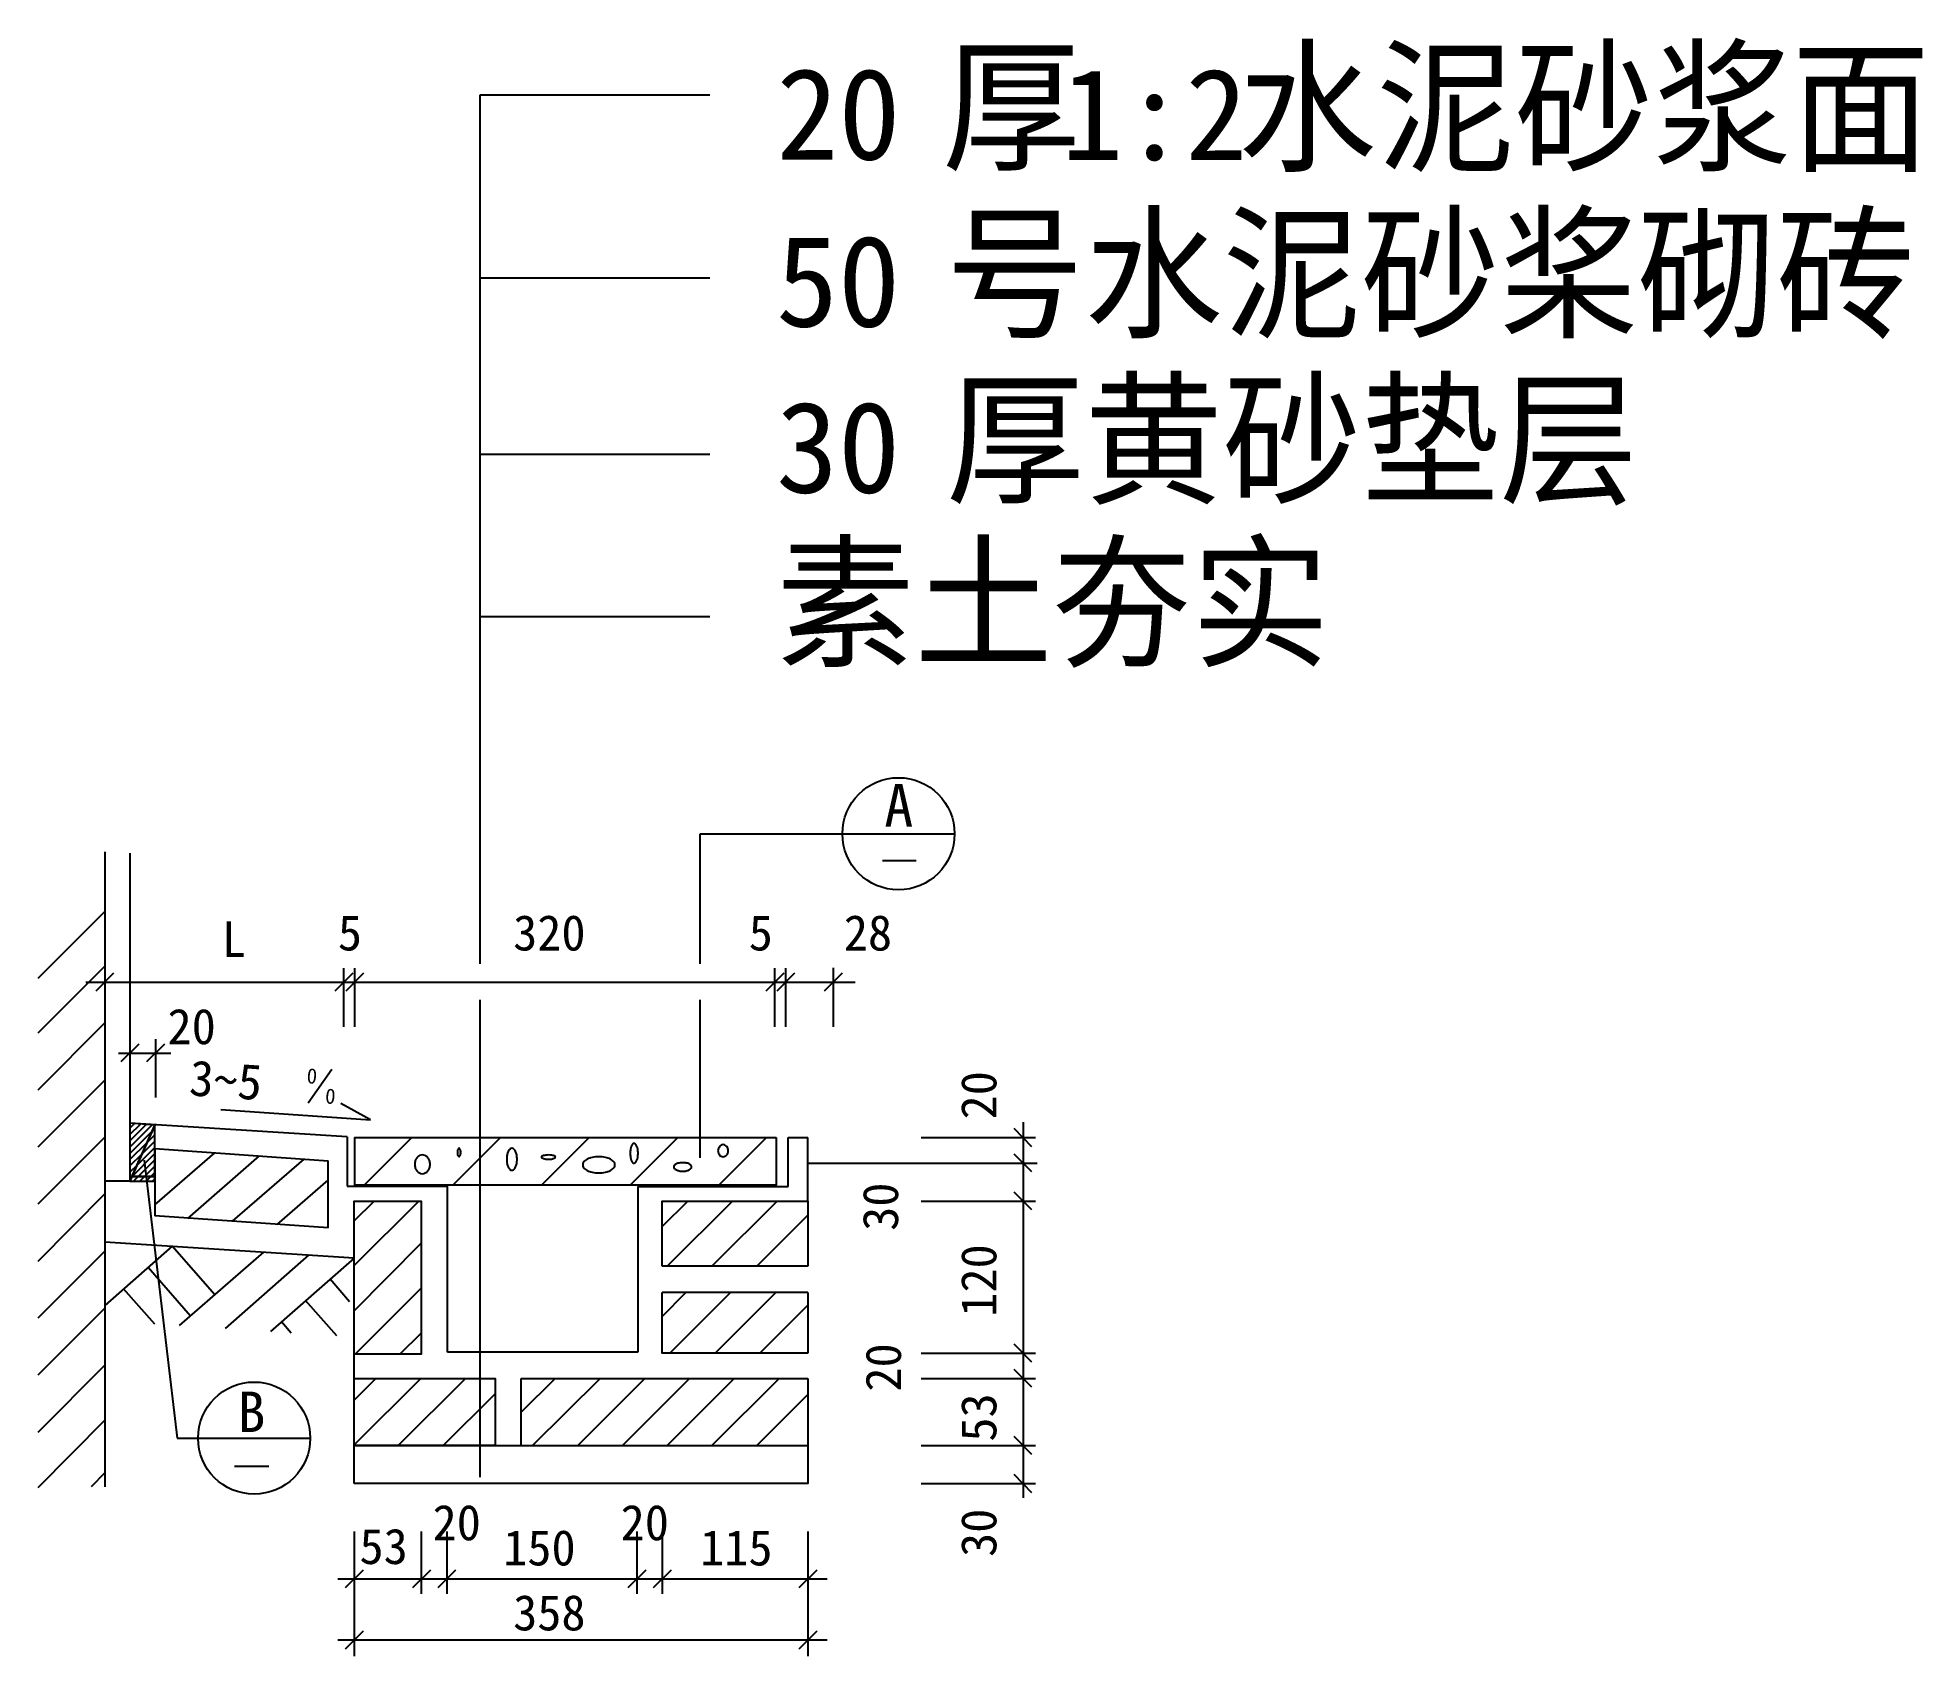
# Model space of a CAD drawing. Header units: metres. Extents: x 172.5 to 225.6, y 79.6 to 125.2.
import ezdxf

# ---------------------------------------------------------------- set-up
doc = ezdxf.new("R2010")
doc.units = ezdxf.units.M

msp = doc.modelspace()

# ---------------------------------------------------------------- hatches: boundary and pattern name
h = msp.add_hatch()
h.set_pattern_fill('SOLID')
h.paths.add_polyline_path([(175.77, 94.55), (175.07, 94.6), (175.07, 92.97), (175.07, 92.97), (175.77, 94.55)])
h = msp.add_hatch()
h.set_pattern_fill('SOLID')
h.paths.add_polyline_path([(175.07, 92.97), (175.77, 92.97), (175.77, 94.55), (175.77, 94.55), (175.07, 92.97)])
h = msp.add_hatch()
h.set_pattern_fill('SOLID')
h.paths.add_polyline_path([(175.07, 93.1), (175.07, 93.1), (175.77, 93.1), (175.07, 93.1), (175.07, 93.1)])

# ---------------------------------------------------------------- linework, layer by layer
for p, q in [((184.94, 100.6), (184.94, 123.58)), ((184.94, 123.58), (191.41, 123.58)), ((184.94, 118.43), (191.41, 118.43)), ((184.94, 113.46), (191.41, 113.46)), ((184.94, 108.88), (191.41, 108.88)), ((191.14, 99.09), (191.14, 102.76)), ((191.14, 102.76), (198.31, 102.76)), ((175.07, 102.21), (175.07, 93.1)), ((196.28, 102.01), (197.23, 102.01)), ((174.36, 100.57), (172.47, 98.68)), ((184.94, 99.09), (184.94, 100.6)), ((174.36, 99.03), (172.47, 97.14)), ((181.09, 98.97), (181.09, 97.32)), ((181.4, 98.97), (181.4, 97.32)), ((193.24, 98.97), (193.24, 97.32)), ((193.55, 98.97), (193.55, 97.32)), ((194.89, 98.98), (194.89, 97.32)), ((173.83, 98.58), (195.51, 98.58)), ((184.94, 84.63), (184.94, 98.08)), ((191.14, 93.63), (191.14, 98.08)), ((174.36, 97.43), (172.47, 95.53)), ((175.79, 96.97), (175.79, 95.33)), ((174.75, 96.58), (176.22, 96.58)), ((174.36, 95.82), (172.47, 93.93)), ((180.76, 96.12), (180.09, 95.17)), ((181.85, 94.7), (181.01, 95.16)), ((181.19, 94.22), (175.07, 94.6)), ((175.77, 93.1), (175.77, 94.56)), ((177.63, 94.99), (181.85, 94.7)), ((200.24, 94.63), (200.24, 84.05)), ((174.36, 94.21), (172.47, 92.32)), ((181.19, 94.22), (181.19, 92.83)), ((181.67, 92.86), (183.01, 94.2)), ((184.17, 92.86), (185.51, 94.2)), ((186.67, 92.86), (188.01, 94.2)), ((189.17, 92.86), (190.51, 94.2)), ((191.67, 92.86), (193.01, 94.2)), ((193.62, 94.2), (194.18, 94.2)), ((193.62, 92.82), (193.62, 94.2)), ((194.18, 92.41), (194.18, 94.2)), ((197.37, 94.2), (200.59, 94.2)), ((175.47, 93.56), (176.4, 85.73)), ((175.77, 93.89), (180.66, 93.54)), ((175.77, 93.89), (175.77, 91.99)), ((175.77, 92.3), (177.46, 93.77)), ((176.7, 91.92), (178.72, 93.68)), ((177.96, 91.84), (179.98, 93.59)), ((180.66, 91.65), (180.66, 93.54)), ((175.07, 92.97), (174.36, 92.97)), ((175.07, 93.1), (175.77, 93.1)), ((179.22, 91.75), (180.66, 93)), ((174.36, 92.61), (172.47, 90.71)), ((181.19, 92.83), (184.02, 92.83)), ((184.02, 88.15), (184.02, 92.83)), ((189.38, 92.82), (193.62, 92.82)), ((189.38, 92.82), (189.38, 88.15)), ((180.66, 91.65), (175.77, 91.99)), ((181.39, 90.59), (183.21, 92.41)), ((181.39, 91.85), (181.95, 92.41)), ((190.07, 91.69), (190.79, 92.41)), ((190.21, 90.57), (192.05, 92.41)), ((191.47, 90.57), (193.31, 92.41)), ((192.74, 90.57), (194.18, 92.01)), ((197.37, 92.41), (200.59, 92.41)), ((174.36, 91), (172.47, 89.11)), ((181.39, 90.8), (174.36, 91.25)), ((176.26, 91.14), (174.36, 89.47)), ((177.46, 89.77), (176.26, 91.14)), ((178.83, 90.97), (176.46, 88.9)), ((180.11, 90.89), (177.75, 88.82)), ((181.39, 89.32), (183.28, 91.22)), ((176.78, 89.17), (175.58, 90.54)), ((181.39, 90.8), (179.03, 88.73)), ((175.77, 88.94), (174.89, 89.94)), ((181.26, 89.57), (180.71, 90.21)), ((181.42, 88.09), (183.28, 89.95)), ((190.07, 89.16), (190.74, 89.83)), ((190.29, 88.12), (192, 89.83)), ((191.56, 88.12), (193.27, 89.83)), ((174.36, 89.39), (172.47, 87.5)), ((180.9, 88.61), (180.02, 89.61)), ((192.82, 88.12), (194.18, 89.48)), ((179.61, 88.69), (179.34, 89.01)), ((182.68, 88.09), (183.28, 88.69)), ((174.36, 87.78), (172.47, 85.89)), ((181.39, 87.41), (181.39, 88.09)), ((189.38, 88.15), (184.02, 88.15)), ((197.37, 88.12), (200.59, 88.12)), ((181.39, 85.54), (183.27, 87.41)), ((181.39, 86.8), (182, 87.41)), ((182.63, 85.52), (184.53, 87.41)), ((186.1, 87.41), (194.18, 87.41)), ((186.1, 86.46), (187.05, 87.41)), ((186.1, 85.52), (186.1, 87.41)), ((186.42, 85.52), (188.32, 87.41)), ((187.69, 85.52), (189.58, 87.41)), ((188.95, 85.52), (190.84, 87.41)), ((190.21, 85.52), (192.1, 87.41)), ((191.47, 85.52), (193.37, 87.41)), ((194.18, 87.41), (194.18, 85.52)), ((197.37, 87.41), (200.59, 87.41)), ((183.9, 85.52), (185.36, 86.98)), ((192.74, 85.52), (194.18, 86.96)), ((174.36, 86.23), (172.47, 84.33)), ((176.4, 85.73), (180.15, 85.73)), ((197.37, 85.52), (200.59, 85.52)), ((174.36, 84.75), (173.98, 84.36)), ((178.02, 84.94), (178.98, 84.94)), ((197.37, 84.45), (200.59, 84.45)), ((181.39, 83.1), (181.39, 79.58)), ((183.28, 83.1), (183.28, 81.34)), ((184, 83.1), (184, 81.34)), ((189.36, 83.1), (189.36, 81.34)), ((190.07, 83.1), (190.07, 81.34)), ((194.18, 83.1), (194.18, 79.58)), ((180.93, 81.76), (194.72, 81.76)), ((180.93, 80.04), (194.72, 80.04))]:
    msp.add_line(p, q)
for points in [[(174.36, 102.25), (174.36, 84.36)], [(174.61, 98.83), (174.11, 98.32)], [(181.35, 98.83), (180.84, 98.32)], [(181.65, 98.83), (181.15, 98.32)], [(193.5, 98.83), (192.99, 98.32)], [(193.8, 98.83), (193.3, 98.32)], [(195.14, 98.83), (194.64, 98.32)], [(175.32, 96.83), (174.81, 96.33)], [(176.04, 96.83), (175.54, 96.33)], [(175.77, 94.55), (175.07, 94.6), (175.07, 92.97), (175.07, 92.97), (175.77, 94.55)], [(175.07, 92.97), (175.77, 92.97), (175.77, 94.55), (175.77, 94.55), (175.07, 92.97)], [(193.28, 94.2), (193.28, 92.86), (181.41, 92.86), (181.41, 94.2), (193.28, 94.2)], [(200.49, 93.94), (199.99, 94.45)], [(200.49, 93.23), (199.99, 93.73)], [(175.07, 93.1), (175.07, 93.1), (175.77, 93.1), (175.07, 93.1), (175.07, 93.1)], [(194.18, 93.48), (200.64, 93.48)], [(200.49, 92.16), (199.99, 92.66)], [(181.39, 88.09), (181.39, 92.41), (183.28, 92.41), (183.28, 88.09), (181.39, 88.09)], [(190.07, 90.57), (190.07, 92.41), (194.18, 92.41), (194.18, 90.57)], [(194.18, 90.57), (190.07, 90.57)], [(194.18, 88.12), (190.07, 88.12), (190.07, 89.83)], [(194.18, 89.83), (190.07, 89.83)], [(194.18, 89.83), (194.18, 88.12)], [(200.49, 87.87), (199.99, 88.38)], [(200.49, 87.16), (199.99, 87.66)], [(181.39, 85.52), (181.39, 87.41), (185.36, 87.41), (185.36, 85.52), (181.39, 85.52)], [(194.18, 85.52), (194.18, 84.45), (181.39, 84.45)], [(181.39, 85.52), (194.18, 85.52)], [(181.39, 84.45), (181.39, 85.52)], [(200.49, 85.27), (199.99, 85.77)], [(200.49, 84.19), (199.99, 84.7)], [(181.64, 82.01), (181.14, 81.51)], [(183.54, 82.01), (183.03, 81.51)], [(184.25, 82.01), (183.75, 81.51)], [(189.61, 82.01), (189.1, 81.51)], [(190.32, 82.01), (189.82, 81.51)], [(194.43, 82.01), (193.92, 81.51)], [(181.64, 80.29), (181.14, 79.78)], [(194.43, 80.29), (193.92, 79.78)]]:
    msp.add_lwpolyline(points)
for points in [[(189.17, 93.76, 0.04), (189.18, 93.64, 0.05), (189.2, 93.56, 0.1), (189.24, 93.49, 0.21), (189.28, 93.48, 0.21), (189.31, 93.49, 0.1), (189.36, 93.56, 0.05), (189.38, 93.64, 0.04), (189.39, 93.76, 0.04), (189.38, 93.87, 0.05), (189.36, 93.95, 0.1), (189.31, 94.02, 0.21), (189.28, 94.03, 0.21), (189.24, 94.02, 0.1), (189.2, 93.95, 0.05), (189.18, 93.87, 0.04), (189.17, 93.76, 0.04)], [(183.53, 93.44, 0.08), (183.51, 93.55, 0.09), (183.47, 93.63, 0.1), (183.39, 93.69, 0.12), (183.31, 93.71, 0.12), (183.23, 93.69, 0.1), (183.16, 93.63, 0.09), (183.11, 93.55, 0.08), (183.1, 93.44, 0.08), (183.11, 93.34, 0.09), (183.16, 93.26, 0.1), (183.23, 93.2, 0.12), (183.31, 93.18, 0.12), (183.39, 93.2, 0.1), (183.47, 93.26, 0.09), (183.51, 93.34, 0.08), (183.53, 93.44, 0.08)], [(184.3, 93.78, 0.04), (184.3, 93.73, 0.05), (184.31, 93.69, 0.1), (184.33, 93.67, 0.2), (184.35, 93.66, 0.2), (184.36, 93.67, 0.1), (184.38, 93.69, 0.05), (184.39, 93.73, 0.04), (184.39, 93.78, 0.04), (184.39, 93.83, 0.05), (184.38, 93.86, 0.1), (184.36, 93.89, 0.2), (184.35, 93.9, 0.2), (184.33, 93.89, 0.1), (184.31, 93.86, 0.05), (184.3, 93.83, 0.04), (184.3, 93.78, 0.04)], [(185.69, 93.59, 0.05), (185.7, 93.46, 0.06), (185.73, 93.37, 0.1), (185.79, 93.29, 0.18), (185.83, 93.28, 0.18), (185.88, 93.29, 0.1), (185.94, 93.37, 0.06), (185.97, 93.46, 0.05), (185.98, 93.59, 0.05), (185.97, 93.71, 0.06), (185.94, 93.81, 0.1), (185.88, 93.88, 0.18), (185.83, 93.9, 0.18), (185.79, 93.88, 0.1), (185.73, 93.81, 0.06), (185.7, 93.71, 0.05), (185.69, 93.59, 0.05)], [(186.87, 93.71, 0.03), (186.79, 93.7, 0.04), (186.73, 93.69, 0.09), (186.68, 93.67, 0.24), (186.67, 93.65, 0.24), (186.68, 93.63, 0.09), (186.73, 93.61, 0.04), (186.79, 93.59, 0.03), (186.87, 93.59, 0.03), (186.95, 93.59, 0.04), (187, 93.61, 0.09), (187.05, 93.63, 0.24), (187.06, 93.65, 0.24), (187.05, 93.67, 0.09), (187, 93.69, 0.04), (186.95, 93.7, 0.03), (186.87, 93.71, 0.03)], [(188.28, 93.66, 0.05), (188.1, 93.64, 0.06), (187.96, 93.59, 0.1), (187.85, 93.51, 0.17), (187.83, 93.43, 0.17), (187.85, 93.35, 0.1), (187.96, 93.27, 0.06), (188.1, 93.22, 0.05), (188.28, 93.2, 0.05), (188.47, 93.22, 0.06), (188.61, 93.27, 0.1), (188.71, 93.35, 0.17), (188.74, 93.43, 0.17), (188.71, 93.51, 0.1), (188.61, 93.59, 0.06), (188.47, 93.64, 0.05), (188.28, 93.66, 0.05)], [(190.4, 93.37, 0.18), (190.41, 93.33, 0.1), (190.47, 93.29, 0.06), (190.55, 93.26, 0.05), (190.65, 93.25, 0.05), (190.75, 93.26, 0.06), (190.83, 93.29, 0.1), (190.88, 93.33, 0.18), (190.9, 93.37, 0.18), (190.88, 93.41, 0.1), (190.83, 93.46, 0.06), (190.75, 93.48, 0.05), (190.65, 93.49, 0.05), (190.55, 93.48, 0.06), (190.47, 93.46, 0.1), (190.41, 93.41, 0.18), (190.4, 93.37, 0.18)], [(191.64, 93.83, 0.09), (191.66, 93.76, 0.09), (191.69, 93.71, 0.1), (191.73, 93.67, 0.11), (191.79, 93.66, 0.11), (191.84, 93.67, 0.1), (191.89, 93.71, 0.09), (191.92, 93.76, 0.09), (191.93, 93.83, 0.09), (191.92, 93.89, 0.09), (191.89, 93.95, 0.1), (191.84, 93.98, 0.11), (191.79, 94, 0.11), (191.73, 93.98, 0.1), (191.69, 93.95, 0.09), (191.66, 93.89, 0.09), (191.64, 93.83, 0.09)]]:
    msp.add_lwpolyline(points, format="xyb")
for centre in [(196.73, 102.76), (178.57, 85.73)]:
    msp.add_circle(centre, 1.58)

# ---------------------------------------------------------------- texts
for s, height, p in [('厚', 3, (197.96, 121.75)), ('水泥砂浆面', 3, (206.3, 121.74)), ('20', 2.57, (193.29, 121.76)), ('1:2', 2.57, (201.32, 121.75)), ('号水泥砂桨砌砖', 3, (198.07, 117.05)), ('50', 2.57, (193.28, 117.05)), ('厚黄砂垫层', 3, (198.07, 112.37)), ('30', 2.57, (193.28, 112.37)), ('素土夯实', 3, (193.28, 107.77)), ('A ', 1.2, (196.33, 102.96)), ('5', 1, (180.93, 99.47)), ('320 ', 1, (185.87, 99.47)), ('5', 1, (192.51, 99.47)), ('28', 1, (195.19, 99.47)), ('L', 1, (177.66, 99.29)), ('20 ', 1, (176.13, 96.83)), ('B', 1.14, (178.11, 85.9)), ('20 ', 1, (183.6, 82.85)), ('20 ', 1, (188.9, 82.85)), ('53', 1, (181.54, 82.18)), ('150', 1, (185.59, 82.14)), ('115', 1, (191.14, 82.14)), ('358', 1, (185.87, 80.31))]:
    msp.add_text(s, height=height).set_placement(p)
for s, height, rotation, p in [('3~5', 1, 356.12, (176.72, 95.39)), ('0', 0.43, 356.12, (180.04, 95.73)), ('20', 1, 90, (199.49, 94.71)), ('0', 0.43, 356.12, (180.56, 95.16)), ('30', 1, 90, (196.72, 91.57)), ('120', 1, 90, (199.49, 89.15)), ('20', 1, 90, (196.8, 87.04)), ('53 ', 1, 90, (199.49, 85.63)), ('30', 1, 90, (199.49, 82.38))]:
    msp.add_text(s, height=height, rotation=rotation).set_placement(p)

doc.saveas('drawing.dxf')
